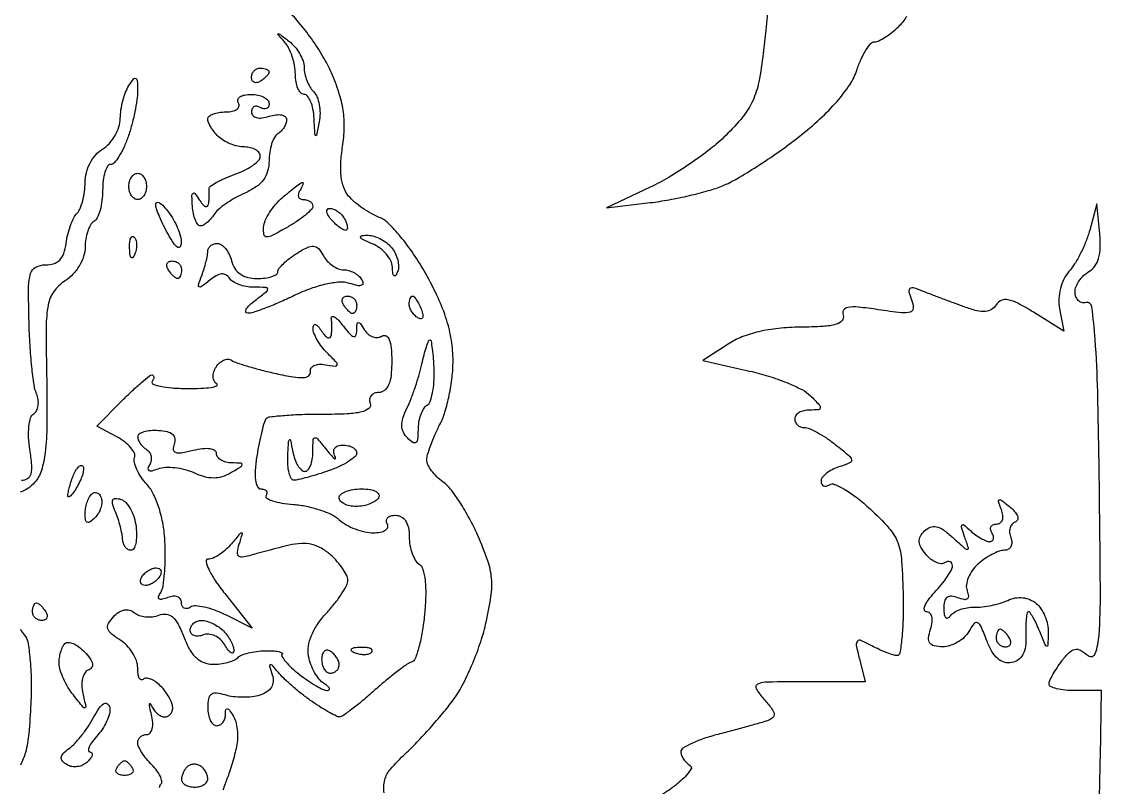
# Model space of a CAD drawing. Extents: x 0 to 102, y 0 to 135.
# Drawn here: x 91.09 to 101.52, y 102.45 to 109.84 of the extents above; entities that cross this region are included whole.
import ezdxf

# ---------------------------------------------------------------- set-up
doc = ezdxf.new("R2010")
doc.units = 0
doc.header["$MEASUREMENT"] = 0

msp = doc.modelspace()

# ---------------------------------------------------------------- linework, layer by layer
for points in [[(98.308387, 110.020351, -0.000467), (98.279284, 109.753225, -0.000788), (98.254309, 109.529214, -0.020296), (98.211866, 109.254339, -0.058758), (98.15302, 109.071362, -0.064239), (98.056469, 108.916276, -0.027951), (97.892324, 108.736879, -0.027957), (97.7446, 108.607842, -0.015625), (97.551797, 108.46702, -0.01555), (97.34737, 108.336425, -0.024325), (97.1631, 108.238433), (96.7401, 108.039236), (97.1631, 108.089433, 0.015762), (97.34531, 108.116904, 0.011965), (97.543137, 108.158054, 0.012132), (97.727029, 108.205653, 0.027472), (97.862844, 108.252548, 0.034654), (98.000289, 108.320078, 0.011118), (98.194469, 108.43865, 0.011032), (98.405378, 108.580629, 0.012124), (98.603163, 108.727522, 0.020339), (98.803073, 108.897182, 0.027709), (98.967799, 109.066724, 0.03152), (99.089956, 109.226559, 0.067797), (99.15783, 109.36559, -0.024964), (99.198672, 109.471299, -0.035117), (99.246127, 109.560522, -0.037888), (99.29325, 109.62451, -0.218453), (99.330498, 109.6416, 0.113551), (99.371779, 109.651097, 0.028212), (99.432739, 109.68509, 0.027386), (99.499846, 109.732982, 0.024478), (99.563996, 109.78965, 0.059147), (99.641551, 109.885525, 0.009374)], [(94.594534, 102.395137, -0.102901), (94.600109, 102.519869, -0.118537), (94.654977, 102.623806, -0.024383), (94.800401, 102.773645, 0.014465), (94.91055, 102.882724, 0.008263), (95.037467, 103.020384, 0.008248), (95.16068, 103.163214, 0.013541), (95.2596, 103.288531, 0.039786), (95.348068, 103.429136, 0.019336), (95.439181, 103.62097, 0.019042), (95.519115, 103.829114, 0.026027), (95.57394, 104.022285, 0.017275), (95.62552, 104.290546, 0.061119), (95.631352, 104.465502, 0.062799), (95.59465, 104.634221, 0.01893), (95.497724, 104.878674, 0.019909), (95.417682, 105.042218, 0.020259), (95.325313, 105.197903, 0.020525), (95.234265, 105.326241, 0.07452), (95.162234, 105.395247, -0.039357), (95.102417, 105.445006, -0.040777), (95.051906, 105.502976, -0.044222), (95.017048, 105.560233, -0.116431), (95.006321, 105.606747, -0.07122), (95.014357, 105.660881, -0.016135), (95.043813, 105.749227, -0.016395), (95.084806, 105.849843, -0.015266), (95.133221, 105.95002, 0.047203), (95.181753, 106.069308, 0.02232), (95.222476, 106.230526, 0.021891), (95.250353, 106.404356, 0.028818), (95.2596, 106.564652, 0.040132), (95.243779, 106.761441, 0.036214), (95.19663, 106.960266, 0.031972), (95.114772, 107.17184, 0.020184), (94.994013, 107.407557, 0.020995), (94.87897, 107.592781, 0.02364), (94.752969, 107.760244, 0.023795), (94.633489, 107.891123, 0.105387), (94.546387, 107.947362, -0.036844), (94.46843, 107.983775, -0.024372), (94.384623, 108.036243, -0.024549), (94.307753, 108.095556, -0.042976), (94.251334, 108.152745, -0.086678), (94.204737, 108.234166, -0.05656), (94.179587, 108.339733, -0.045175), (94.175562, 108.47128, -0.024721), (94.193146, 108.631772, 0.034522), (94.209342, 108.812156, 0.04281), (94.198392, 108.980294, 0.040403), (94.158012, 109.151691, 0.026091), (94.085314, 109.34234, 0.030371), (94.003472, 109.500625, 0.019983), (93.891429, 109.672435, 0.020123), (93.768501, 109.831455, 0.036179), (93.653692, 109.949703, 0.034013)], [(91.09264, 105.4116, 0.14347), (91.15113, 105.428736, 0.185594), (91.183975, 105.473427, 0.088647), (91.191596, 105.557923, 0.018501), (91.17314, 105.70615, -0.028814), (91.161055, 105.822765, -0.03799), (91.164291, 105.92957, -0.041953), (91.180487, 106.013744, -0.187987), (91.210138, 106.053107, 0.138385), (91.238151, 106.083651, 0.08235), (91.252975, 106.131096, 0.071336), (91.252753, 106.187764, 0.062073), (91.23689, 106.245007, -0.063193), (91.213461, 106.330293, -0.009535), (91.191715, 106.506459, -0.010567), (91.174317, 106.716582, -0.008957), (91.164613, 106.939174, -0.00671), (91.160551, 107.271253, -0.069775), (91.179626, 107.406117, -0.205641), (91.230054, 107.467785, -0.127537), (91.322641, 107.489074, 0.080087), (91.402495, 107.499686, 0.127826), (91.460991, 107.535248, 0.110053), (91.500376, 107.599334, 0.049732), (91.523214, 107.6958, -0.027536), (91.539752, 107.782666, -0.026109), (91.565957, 107.868781, -0.027055), (91.597224, 107.942383, -0.077909), (91.628964, 107.98767, 0.094865), (91.658768, 108.033395, 0.03335), (91.683653, 108.108037, 0.031684), (91.70069, 108.195779, 0.03212), (91.7064, 108.28457, -0.064999), (91.718555, 108.377673, -0.056041), (91.754398, 108.46965, -0.057188), (91.80877, 108.549499, -0.075263), (91.8756, 108.606767, 0.070329), (91.94043, 108.661225, 0.052069), (91.995478, 108.737099, 0.052577), (92.033113, 108.821703, 0.076816), (92.046095, 108.902067, -0.036163), (92.052589, 108.983965, -0.026487), (92.071101, 109.073272, -0.026969), (92.097842, 109.156392, -0.052182), (92.1294, 109.2186, -0.018868), (92.17442, 109.282813, -0.384825), (92.195874, 109.28687, -0.247399), (92.209825, 109.263485, -0.011392), (92.212705, 109.167774, -0.037577), (92.206815, 109.08108, -0.0151), (92.186337, 108.963993, -0.014842), (92.15659, 108.838655, -0.018182), (92.121124, 108.723624, -0.023911), (92.079983, 108.621583, -0.033702), (92.03311, 108.535462, -0.035716), (91.987183, 108.473417, -0.218946), (91.951924, 108.4572, 0.267405), (91.922539, 108.440275, 0.057058), (91.89802, 108.384113, 0.045397), (91.881144, 108.30372, 0.029054), (91.8756, 108.208393, -0.031397), (91.869372, 108.109315, -0.037109), (91.850749, 108.017314, -0.040338), (91.82362, 107.94403, -0.146547), (91.791, 107.9073, 0.126539), (91.75849, 107.873469, 0.046607), (91.731251, 107.81257, 0.042479), (91.712652, 107.737393, 0.039429), (91.7064, 107.658237, -0.080642), (91.692429, 107.572176, -0.054343), (91.650817, 107.481551, -0.052451), (91.58846, 107.398468, -0.060602), (91.512855, 107.334644, 0.091371), (91.404979, 107.231645, 0.111417), (91.350185, 107.103606, 0.045748), (91.330386, 106.886678, 0.004733), (91.335462, 106.373164, -0.006985), (91.337773, 105.943697, -0.027386), (91.321, 105.679279, -0.045644), (91.283917, 105.504724, -0.107152), (91.218713, 105.389254, -0.060866), (91.154181, 105.332463, -0.06651), (91.079699, 105.294883, -0.071226)], [(101.500742, 102.349885, 0.005437), (101.511024, 102.7467), (101.520562, 103.3812), (101.266481, 103.3812, -0.02359), (101.169294, 103.385788, -0.038241), (101.087827, 103.399838, -0.045318), (101.030142, 103.420101, -0.305175), (101.015091, 103.44465, -0.097952), (101.023378, 103.478864, -0.018356), (101.052701, 103.536639, -0.019011), (101.09261, 103.602563, -0.016384), (101.139346, 103.668703, -0.032079), (101.209193, 103.749627, -0.149388), (101.262737, 103.778741, -0.176552), (101.318157, 103.770475, -0.048829), (101.392208, 103.72034, 0.52072), (101.461657, 103.73937, 0.069588), (101.498404, 103.916794, 0.017928), (101.510718, 104.335247, 0.001632), (101.500602, 105.378637, 0.00259), (101.484524, 106.264939, 0.012558), (101.460168, 106.76744, 0.01338), (101.428282, 107.084264, 0.434967), (101.37195, 107.12475, -0.117745), (101.331656, 107.126242, -0.124055), (101.297264, 107.145855, -0.113863), (101.274247, 107.181068, -0.088272), (101.2662, 107.226296, -0.092683), (101.276007, 107.278748, -0.056198), (101.305362, 107.334867, -0.05373), (101.348529, 107.385951, -0.062995), (101.399519, 107.423601, 0.11054), (101.456738, 107.474848, 0.084625), (101.493479, 107.550642, 0.063703), (101.509624, 107.653778, 0.030923), (101.505111, 107.787355), (101.477385, 108.0765), (101.407501, 107.8227, -0.028156), (101.37118, 107.714901, -0.021184), (101.319742, 107.600835, -0.021576), (101.26201, 107.497419, -0.045313), (101.20688, 107.423814, 0.069799), (101.157501, 107.350709, 0.052456), (101.124191, 107.25942, 0.051113), (101.109955, 107.160482, 0.057478), (101.117063, 107.064662), (101.157985, 106.850595), (100.865087, 107.031616, 0.016068), (100.714533, 107.118106, 0.072572), (100.619369, 107.152243, 0.148976), (100.554176, 107.145948, 0.157585), (100.505279, 107.104375, -0.113043), (100.459724, 107.058207, -0.125513), (100.400316, 107.038701, -0.079634), (100.317529, 107.04629, -0.024142), (100.196635, 107.083504, -0.002101), (100.092174, 107.121765, -0.001601), (99.978106, 107.164505, -0.001619), (99.871458, 107.20525, -0.003804), (99.792163, 107.236534, 0.02182), (99.706165, 107.266931, 0.250651), (99.672132, 107.260207, 0.293076), (99.662177, 107.229592, 0.027656), (99.687507, 107.150817, -0.08933), (99.702621, 107.071464, -0.336123), (99.6743, 107.033306, -0.100752), (99.590281, 107.026319, -0.007747), (99.364501, 107.056608, 0.010732), (99.17166, 107.081307, 0.065877), (99.07169, 107.078743, 0.218916), (99.030342, 107.051164, 0.233402), (99.025847, 107.002928, -0.281035), (99.016377, 106.951555, -0.143132), (98.958543, 106.915597, -0.054186), (98.83368, 106.894979, -0.011503), (98.613056, 106.887832, 0.023499), (98.401473, 106.875894, 0.031583), (98.212206, 106.844087, 0.035433), (98.048848, 106.793469, 0.052229), (97.915462, 106.724758), (97.673094, 106.565952), (98.123809, 106.464442, -0.020191), (98.306424, 106.415491, -0.020871), (98.482449, 106.352428, -0.021134), (98.629691, 106.285255, -0.078945), (98.711791, 106.225666, -0.008471), (98.794489, 106.140117, -0.204795), (98.805561, 106.10955, -0.374373), (98.788279, 106.091832, -0.020358), (98.704029, 106.0884, 0.056395), (98.648554, 106.082123, 0.075828), (98.601602, 106.063549, 0.095027), (98.570123, 106.036075, 0.167478), (98.559, 106.0038, 0.108426), (98.566082, 105.971524, 0.099692), (98.586144, 105.944051, 0.095483), (98.616128, 105.92563, 0.090382), (98.651406, 105.9192, -0.102511), (98.700013, 105.909129, -0.02232), (98.777374, 105.871449, -0.02237), (98.864573, 105.818869, -0.019796), (98.950471, 105.756642, -0.007485), (99.082735, 105.64936, -0.181154), (99.10579, 105.608709, -0.345446), (99.088433, 105.577514, -0.022632), (98.984965, 105.539441, 0.041491), (98.919084, 105.51234, 0.051139), (98.863373, 105.476206, 0.059747), (98.825048, 105.436986, 0.165105), (98.8128, 105.400906, 0.114399), (98.819275, 105.372977, 0.184886), (98.836913, 105.35656, 0.156889), (98.863508, 105.354625, 0.07891), (98.894888, 105.367748, -0.246523), (98.944591, 105.371241, -0.030871), (99.043839, 105.320205, -0.030573), (99.162062, 105.239703, -0.020724), (99.286681, 105.134658, -0.025102), (99.468835, 104.950077, -0.092405), (99.553385, 104.810393, -0.073447), (99.59171, 104.633529, -0.012245), (99.606442, 104.285183, -0.01145), (99.605332, 104.068311, -0.018961), (99.593273, 103.885701, -0.013558), (99.574414, 103.742527, -0.368778), (99.547488, 103.719565, -0.075761), (99.510049, 103.72529, -0.015922), (99.447314, 103.747117, -0.016347), (99.375478, 103.777434, -0.01484), (99.303381, 103.813308, 0.017315), (99.198579, 103.864811, 0.319396), (99.164235, 103.857986, 0.243677), (99.153383, 103.820001, 0.011538), (99.183654, 103.686408), (99.239024, 103.4658), (98.6744, 103.4658, 0.003311), (98.29818, 103.463308, 0.093228), (98.202787, 103.444054, 0.458397), (98.187449, 103.398695, 0.050547), (98.261304, 103.298364, -0.018666), (98.33629, 103.209017, -0.124927), (98.359347, 103.156307, -0.263511), (98.345874, 103.119573, -0.094301), (98.295566, 103.091041, -0.012121), (98.228684, 103.070086, -0.002365), (98.107129, 103.035834, -0.00251), (97.965003, 102.997278, -0.002322), (97.81875, 102.959116, 0.018686), (97.680985, 102.91831, 0.028169), (97.564818, 102.871688, 0.027101), (97.478781, 102.825556, 0.26186), (97.4592, 102.790732, 0.096599), (97.465685, 102.75748, 0.052628), (97.485344, 102.720654, 0.049683), (97.514157, 102.686083, 0.055842), (97.548201, 102.65938, -0.417663), (97.556829, 102.621846, -0.053008), (97.499579, 102.549769, -0.037468), (97.396708, 102.459775, -0.019666), (97.256768, 102.36311, 0.028956)], [(92.425652, 102.447267, -0.194995), (92.438548, 102.477748, 0.242811), (92.447719, 102.506477, 0.068077), (92.433198, 102.552868, 0.052308), (92.399834, 102.608049, 0.03428), (92.350971, 102.664114, -0.026114), (92.298546, 102.722322, -0.028718), (92.254235, 102.783927, -0.029856), (92.222917, 102.840388, -0.112151), (92.214, 102.879643, -0.114196), (92.220934, 102.909609, -0.10034), (92.240526, 102.935124, -0.093774), (92.269819, 102.952246, -0.085699), (92.304301, 102.9582, 0.224855), (92.335652, 102.97305, 0.1164), (92.355102, 103.012873, 0.075562), (92.359496, 103.074018, 0.041038), (92.347382, 103.14855, -0.008651), (92.331688, 103.216851, -0.056184), (92.3283, 103.251921, -0.690019), (92.335117, 103.254385, -0.069893), (92.348731, 103.23315, 0.055667), (92.373071, 103.192706, 0.055064), (92.405813, 103.158464, 0.060161), (92.4416, 103.13514, 0.114857), (92.47485, 103.1274, 0.116135), (92.504431, 103.134365, 0.100491), (92.52962, 103.154026, 0.093175), (92.546528, 103.183427, 0.084219), (92.5524, 103.218043, 0.093238), (92.544324, 103.260976, 0.035258), (92.518082, 103.316378, 0.033416), (92.480279, 103.37412, 0.034748), (92.435571, 103.425514, 0.042888), (92.387002, 103.466397, 0.062574), (92.337677, 103.49264, 0.082124), (92.295116, 103.501272, 0.208343), (92.266371, 103.489971, -0.285638), (92.246726, 103.485394, -0.20296), (92.229384, 103.500851, -0.080257), (92.217607, 103.541477, -0.030504), (92.214, 103.60055, 0.088524), (92.201471, 103.670761, 0.05296), (92.163803, 103.746982, 0.050885), (92.108483, 103.817312, 0.061168), (92.043116, 103.870218, -0.030079), (91.95765, 103.931025, -0.1551), (91.926004, 103.978855, -0.202005), (91.932107, 104.028684, -0.056004), (91.979666, 104.093584, -0.05994), (92.031166, 104.13756, -0.09942), (92.083836, 104.159138, -0.115891), (92.134939, 104.157088, -0.103813), (92.182127, 104.132656, 0.091136), (92.228875, 104.106944, 0.055582), (92.290676, 104.093769, 0.053292), (92.357203, 104.094267, 0.063192), (92.418212, 104.10921, -0.118836), (92.489736, 104.118549, -0.153852), (92.550029, 104.092199, -0.095355), (92.60414, 104.022953, -0.028074), (92.658982, 103.899169, 0.037997), (92.714246, 103.780824, 0.074909), (92.777922, 103.69918, 0.094081), (92.851891, 103.651636, 0.09621), (92.937548, 103.635, 0.03196), (93.010669, 103.639679, 0.032097), (93.082492, 103.653638, 0.033857), (93.143226, 103.674024, 0.098849), (93.17982, 103.69845, -0.103693), (93.217647, 103.723178, -0.030827), (93.283747, 103.744403, -0.029475), (93.362837, 103.759625, -0.027983), (93.444557, 103.765787, -0.016627), (93.51937, 103.764743, -0.036649), (93.576083, 103.757878, -0.071233), (93.607516, 103.746902, -0.507341), (93.609606, 103.733406, 0.351421), (93.607053, 103.710193, 0.034139), (93.642984, 103.661388, 0.031573), (93.699779, 103.602345, 0.018793), (93.774163, 103.539169, 0.016208), (93.856276, 103.478782, 0.01981), (93.936927, 103.427984, 0.018684), (94.006973, 103.391062, 0.117008), (94.046244, 103.382495, 0.192613), (94.062733, 103.389442, 0.329673), (94.064922, 103.403495, 0.102874), (94.046711, 103.42568, 0.028234), (94.009768, 103.452163, -0.085495), (93.965802, 103.491994, -0.039112), (93.922848, 103.556712, -0.03724), (93.887217, 103.633726, -0.042181), (93.865152, 103.712063, -0.084192), (93.863005, 103.80846, -0.061257), (93.891466, 103.912069, -0.052865), (93.949719, 104.019701, -0.036506), (94.036333, 104.127981, 0.019078), (94.115991, 104.220746, 0.02296), (94.18328, 104.313923, 0.022465), (94.23198, 104.396166, 0.12304), (94.2444, 104.445874, 0.117222), (94.233473, 104.491841, 0.032745), (94.195699, 104.555984, 0.031126), (94.142062, 104.625105, 0.028277), (94.078609, 104.689415, 0.05342), (93.988962, 104.754617, 0.073387), (93.896364, 104.791128, 0.070617), (93.794436, 104.800127, 0.045373), (93.676759, 104.783109, 0.002937), (93.575576, 104.758329, 0.002341), (93.466709, 104.730446, 0.002366), (93.366111, 104.703669, 0.005959), (93.293182, 104.68295, -0.043022), (93.222647, 104.668452, -0.243246), (93.187842, 104.681572, -0.226026), (93.176861, 104.718573, -0.037725), (93.194339, 104.792718, 0.00415), (93.225137, 104.892773, 0.47868), (93.218328, 104.902671, 0.241334), (93.202314, 104.895932, 0.002432), (93.12103, 104.79825, -0.037647), (93.066708, 104.7416, -0.037564), (93.004467, 104.69369, -0.040187), (92.943795, 104.660497, -0.105455), (92.895515, 104.6502, 0.47365), (92.875375, 104.625603, 0.062642), (92.899995, 104.552222, 0.037267), (92.962014, 104.444735, 0.018008), (93.056153, 104.316657), (93.320325, 103.983113), (93.06434, 104.110815, 0.02771), (92.960054, 104.155811, 0.034148), (92.858383, 104.18545, 0.036453), (92.772274, 104.197806, 0.157078), (92.722677, 104.185566, -0.092111), (92.68998, 104.172889, -0.170655), (92.662168, 104.177146, -0.17492), (92.643594, 104.197712, -0.097352), (92.637, 104.231258, 0.154208), (92.626424, 104.264734, 0.152806), (92.598502, 104.286205, 0.114179), (92.556022, 104.291538, 0.066075), (92.505706, 104.27952, -0.030211), (92.449947, 104.261904, -0.219064), (92.423019, 104.266964, -0.335046), (92.416404, 104.287818, -0.053595), (92.436079, 104.328917, 0.099544), (92.458875, 104.390385, 0.017747), (92.473768, 104.512642, 0.018561), (92.480904, 104.659324, 0.015804), (92.477787, 104.814252, 0.029658), (92.459086, 104.982012, 0.033154), (92.420968, 105.140104, 0.036216), (92.368021, 105.274505, 0.072251), (92.304383, 105.369154, -0.034676), (92.248122, 105.440627, -0.041238), (92.205843, 105.515315, -0.045843), (92.181969, 105.582578, -0.152153), (92.184407, 105.628917, 0.198334), (92.182837, 105.671288, 0.068062), (92.149329, 105.724198, 0.054885), (92.092046, 105.778716, 0.039927), (92.01799, 105.82631), (91.818102, 105.933287), (92.064859, 106.180043, -0.007703), (92.162367, 106.274593, -0.011344), (92.251111, 106.354315, -0.006802), (92.327247, 106.417874, -0.172172), (92.352401, 106.4268, -0.213932), (92.364478, 106.421384, -0.177195), (92.369714, 106.408162, -0.099351), (92.366163, 106.387692, -0.045693), (92.354068, 106.36335, 0.470275), (92.362471, 106.338552, 0.041125), (92.435389, 106.317369, 0.03121), (92.546278, 106.301956, 0.016247), (92.685836, 106.295921, 0.012022), (92.82302, 106.297747, 0.028454), (92.924715, 106.307361, 0.06487), (92.976931, 106.322415, 0.605481), (92.978226, 106.340453, -0.141994), (92.953445, 106.36786, -0.101609), (92.943142, 106.408127, -0.085109), (92.948958, 106.455626, -0.065576), (92.970407, 106.503321, -0.068464), (93.003434, 106.543314, -0.084869), (93.043905, 106.56951, -0.099832), (93.085302, 106.578166, -0.141099), (93.121365, 106.56806, 0.057673), (93.17186, 106.544389, 0.00832), (93.280564, 106.509988, 0.009343), (93.411101, 106.473696, 0.007868), (93.550583, 106.440042, 0.013008), (93.715363, 106.407496, 0.055605), (93.815257, 106.401707, 0.143442), (93.866361, 106.419678, 0.290831), (93.88161, 106.457671, -0.185457), (93.887914, 106.491855, -0.144943), (93.916169, 106.517335, -0.098884), (93.964185, 106.529534, -0.055746), (94.024408, 106.525935, 0.010998), (94.122623, 106.511183, 0.396779), (94.139611, 106.523527, 0.241486), (94.13208, 106.549053, 0.006145), (94.045558, 106.637727, -0.032616), (93.992247, 106.698488, -0.032761), (93.947376, 106.765579, -0.034624), (93.916324, 106.829088, -0.099964), (93.907295, 106.876993, -0.112778), (93.914358, 106.906156, -0.371875), (93.931205, 106.91321, -0.142569), (93.957219, 106.895461, -0.028778), (93.9906, 106.8498, 0.034696), (94.022955, 106.806624, 0.108616), (94.051842, 106.785028, 0.27554), (94.072182, 106.787319, 0.199574), (94.083923, 106.8075, 0.020784), (94.087453, 106.846021, 0.012352), (94.088611, 106.8921, 0.012352), (94.087491, 106.93818, 0.020788), (94.083993, 106.9767, -0.360869), (94.093046, 106.991122, -0.232989), (94.113689, 106.988209, -0.058542), (94.152227, 106.954752, -0.019088), (94.200875, 106.89708, 0.016415), (94.262985, 106.822646, 0.132439), (94.299908, 106.798495, 0.402599), (94.321828, 106.809072, 0.086487), (94.330295, 106.85478, -0.015535), (94.33303, 106.920329, -0.372757), (94.34508, 106.932356, -0.2646), (94.363291, 106.923637, -0.010582), (94.405437, 106.860111, 0.078477), (94.440742, 106.819959, 0.089711), (94.48522, 106.794847, 0.099558), (94.531788, 106.788447, 0.123544), (94.573341, 106.801654, -0.261889), (94.613085, 106.803297, -0.184672), (94.643726, 106.769372, -0.072383), (94.662174, 106.688714, -0.020087), (94.6674, 106.558693, -0.025068), (94.660528, 106.421703, -0.072906), (94.637523, 106.330005, -0.124602), (94.598272, 106.277208, -0.172579), (94.543155, 106.2576, 0.090209), (94.498825, 106.249536, 0.136178), (94.467316, 106.226536, 0.147626), (94.453717, 106.192131, 0.112817), (94.459452, 106.15185, -0.32566), (94.44638, 106.103407, -0.113495), (94.377494, 106.07, -0.045876), (94.237377, 106.051135, -0.010538), (93.99852, 106.0461, 0.007863), (93.803377, 106.043031, 0.011583), (93.632234, 106.033674, 0.006998), (93.490459, 106.020626, 0.174758), (93.455785, 106.0038, 0.121404), (93.437195, 105.97217, 0.010354), (93.411985, 105.880733, 0.013221), (93.386744, 105.768845, 0.009856), (93.364622, 105.64425, 0.020718), (93.349307, 105.51118, 0.049087), (93.351792, 105.411589, 0.079746), (93.37012, 105.348372, 0.290114), (93.403853, 105.327, -0.075173), (93.435041, 105.322285, -0.151765), (93.455333, 105.308362, -0.186874), (93.4617, 105.287683, -0.120812), (93.453937, 105.26355, 0.41547), (93.460172, 105.237608, 0.058534), (93.51556, 105.212175, 0.039482), (93.604803, 105.190846, 0.020562), (93.71855, 105.177758, -0.033236), (93.844999, 105.159952, -0.029129), (93.973815, 105.125052, -0.03025), (94.086581, 105.079579, -0.073074), (94.161117, 105.029708, 0.056132), (94.228077, 104.981558, 0.036231), (94.314645, 104.940927, 0.036201), (94.406304, 104.91317, 0.055475), (94.488704, 104.904, 0.043457), (94.557623, 104.910001, 0.095655), (94.606827, 104.928772, 0.174801), (94.628806, 104.956542, 0.222827), (94.6251, 104.9886, -0.139169), (94.615968, 105.020718, -0.191142), (94.626917, 105.048349, -0.138808), (94.658039, 105.067002, -0.066118), (94.704707, 105.0732, -0.128876), (94.759848, 105.058747, -0.12305), (94.801942, 105.018935, -0.093543), (94.828058, 104.953896, -0.048862), (94.8366, 104.866693, 0.041785), (94.843575, 104.783372, 0.043804), (94.864303, 104.703726, 0.047961), (94.894693, 104.638837, 0.121436), (94.930907, 104.601901, -0.18837), (94.968369, 104.552091, -0.041072), (94.989075, 104.444646, -0.033585), (94.995128, 104.297543, -0.017446), (94.983937, 104.114034, -0.017444), (94.962042, 103.947437, -0.025245), (94.930223, 103.802455, -0.023086), (94.893931, 103.690197, -0.226298), (94.859044, 103.656581, 0.073839), (94.811607, 103.632535, 0.009022), (94.71752, 103.563267, 0.010531), (94.6083, 103.476074, 0.00851), (94.494677, 103.378055, -0.008323), (94.383442, 103.282023, -0.011955), (94.281551, 103.20103, -0.007851), (94.194529, 103.137312, -0.155309), (94.163387, 103.1274, -0.116026), (94.133263, 103.134486, -0.011179), (94.066249, 103.169749, -0.013742), (93.987474, 103.216354, -0.010435), (93.903674, 103.271568, -0.014599), (93.815336, 103.336335, -0.011289), (93.722852, 103.411803, -0.011448), (93.639656, 103.486242, -0.026738), (93.581844, 103.546518, 0.004091), (93.512076, 103.626184, 0.263878), (93.495244, 103.631899, 0.440574), (93.488149, 103.620383, 0.006239), (93.514077, 103.533581, -0.088697), (93.52228, 103.468719, -0.125176), (93.505131, 103.413315, -0.113896), (93.461886, 103.369254, -0.065243), (93.394083, 103.33753, -0.048188), (93.318637, 103.321368, -0.029716), (93.227932, 103.316345, -0.029645), (93.136806, 103.322128, -0.046204), (93.06, 103.3389, 0.044882), (92.975363, 103.357616, 0.189602), (92.925917, 103.345157, 0.193001), (92.89874, 103.30256, 0.04668), (92.8908, 103.217701, 0.046404), (92.897026, 103.150758, 0.066358), (92.915651, 103.094177, 0.086454), (92.943083, 103.055996, 0.196293), (92.9754, 103.0428, 0.123684), (93.007767, 103.050931, 0.099425), (93.035529, 103.073864, 0.089546), (93.05442, 103.108153, 0.07833), (93.061295, 103.14855, -0.036678), (93.065241, 103.194541, -0.404466), (93.078702, 103.204631, -0.206584), (93.099222, 103.192527, -0.01642), (93.135526, 103.139185, -0.075124), (93.160675, 103.082071, -0.038072), (93.175448, 103.004721, -0.036734), (93.178735, 102.920832, -0.045121), (93.169009, 102.843085, -0.010322), (93.150174, 102.764514, -0.007527), (93.126137, 102.677987, -0.00761), (93.100853, 102.59661, -0.016577), (93.078463, 102.5352, 0.010334), (93.057711, 102.480417, 0.008319), (93.037612, 102.420726, 0.008424)], [(91.084053, 103.973647, 0.115038), (91.118356, 103.918484, -0.155028), (91.152362, 103.852811, -0.018722), (91.174186, 103.68937, -0.020451), (91.185315, 103.48503, -0.014375), (91.181806, 103.254745, -0.011942), (91.162323, 102.968107, -0.040479), (91.130139, 102.783565, -0.065826), (91.081119, 102.66261, -0.123987)]]:
    msp.add_lwpolyline(points, format="xyb")
for points in [[(93.67335, 109.648311, -0.053934), (93.729994, 109.594953, -0.04495), (93.77791, 109.527501, -0.046883), (93.810656, 109.45687, -0.085312), (93.8214, 109.394361, 0.054934), (93.828129, 109.333297, 0.038685), (93.848355, 109.267174, 0.039129), (93.87801, 109.206158, 0.063782), (93.913163, 109.160677, -0.102947), (93.945635, 109.111138, -0.048213), (93.966825, 109.037088, -0.044953), (93.974704, 108.952156, -0.047546), (93.966984, 108.868807, -0.001991), (93.941995, 108.739825, -0.532546), (93.933158, 108.736122, -0.237868), (93.92544, 108.749546, -0.001319), (93.917521, 108.90135, 0.034421), (93.906931, 108.990451, 0.051217), (93.884533, 109.065659, 0.065198), (93.854692, 109.117535, 0.233768), (93.8214, 109.134, -0.213207), (93.789043, 109.148455, -0.080277), (93.761651, 109.191158, -0.061077), (93.743002, 109.254082, -0.041555), (93.7368, 109.32858, 0.04656), (93.729036, 109.411776, 0.034901), (93.705736, 109.500838, 0.035694), (93.671593, 109.582271, 0.065056), (93.63105, 109.64175, -0.002446), (93.568884, 109.712155, -0.591085), (93.571232, 109.718603, -0.201569), (93.584145, 109.715389, -0.00151)], [(93.3984, 109.3878, -0.042167), (93.430789, 109.385064, -0.061769), (93.458149, 109.376841, -0.081139), (93.476701, 109.364759, -0.210953), (93.483, 109.350493, -0.151918), (93.477455, 109.332665, -0.038439), (93.458149, 109.308786, -0.035638), (93.430783, 109.283657, -0.029505), (93.3984, 109.2609, -0.082592), (93.366074, 109.247659, -0.161196), (93.338651, 109.250291, -0.182303), (93.320423, 109.268179, -0.108972), (93.3138, 109.298207, -0.093332), (93.32024, 109.332407, -0.09642), (93.338651, 109.361482, -0.099167), (93.36612, 109.380942, -0.105053)], [(93.308807, 109.134, -0.04946), (93.375466, 109.12739, -0.069454), (93.431831, 109.107682, -0.089624), (93.469768, 109.078613, -0.186677), (93.483, 109.044407, -0.108972), (93.476377, 109.014379, -0.182303), (93.458149, 108.996491, -0.161196), (93.430726, 108.993859, -0.082592), (93.3984, 109.0071, 0.089492), (93.366103, 109.019815, 0.168281), (93.338651, 109.016034, 0.177017), (93.32034, 108.996381, 0.10025), (93.3138, 108.964092, 0.185633), (93.326845, 108.930166, 0.150007), (93.360584, 108.909996, 0.093994), (93.414368, 108.90711, 0.0434), (93.483, 108.9225, -0.04454), (93.547829, 108.936882, -0.078651), (93.602497, 108.935368, -0.121375), (93.638579, 108.918984, -0.229663), (93.6522, 108.890894, -0.084642), (93.645977, 108.854395, -0.053427), (93.627349, 108.815286, -0.05187), (93.599962, 108.779626, -0.064755), (93.5676, 108.7533, 0.131392), (93.535067, 108.718791, 0.045219), (93.507851, 108.655179, 0.041198), (93.489246, 108.576268, 0.037317), (93.483, 108.492693, -0.069698), (93.468937, 108.3923, -0.091436), (93.427859, 108.309535, -0.082367), (93.356087, 108.24086, -0.046346), (93.25035, 108.182218, 0.024962), (93.156325, 108.135204, 0.023998), (93.066168, 108.078483, 0.02473), (92.991719, 108.020823, 0.075333), (92.950046, 107.972531, -0.038136), (92.919551, 107.931385, -0.041482), (92.883938, 107.896587, -0.045458), (92.848682, 107.872465, -0.127993), (92.819999, 107.865, -0.243839), (92.795013, 107.877956, -0.057398), (92.771746, 107.920602, -0.046429), (92.753357, 107.981781, -0.03101), (92.743348, 108.054283, -0.009696), (92.73785, 108.152722, -0.212144), (92.748349, 108.178879, -0.450889), (92.767313, 108.177432, -0.020914), (92.80865, 108.117733, 0.034752), (92.840065, 108.074942, 0.110972), (92.868162, 108.053715, 0.282003), (92.888023, 108.056186, 0.193449), (92.899523, 108.0765, 0.014862), (92.903303, 108.112994, 0.011681), (92.905296, 108.152709, 0.011852), (92.90541, 108.18974, 0.02832), (92.90329, 108.217136, -0.269767), (92.91438, 108.243877, -0.029562), (92.971788, 108.282447, -0.029736), (93.051317, 108.323148, -0.019538), (93.147071, 108.360785, 0.029556), (93.243302, 108.400851, 0.039754), (93.324572, 108.448806, 0.044701), (93.381928, 108.497302, 0.197395), (93.3984, 108.537399, 0.167192), (93.38672, 108.571352, 0.095097), (93.353668, 108.600256, 0.075925), (93.304368, 108.619796, 0.056509), (93.24612, 108.6264, -0.056383), (93.180377, 108.633837, -0.038823), (93.108751, 108.656221, -0.039117), (93.042305, 108.689034, -0.062206), (92.99232, 108.72792, -0.030136), (92.953468, 108.771761, -0.031128), (92.920621, 108.8195, -0.032763), (92.897632, 108.864211, -0.102712), (92.8908, 108.89712, -0.231089), (92.90346, 108.92305, -0.073081), (92.941969, 108.944919, -0.055713), (92.998283, 108.959856, -0.037007), (93.064993, 108.9648, 0.047867), (93.128069, 108.970852, 0.104212), (93.172658, 108.989651, 0.181468), (93.191858, 109.017411, 0.202618), (93.1869, 109.0494, -0.202618), (93.181942, 109.081389, -0.181468), (93.201142, 109.109149, -0.104212), (93.245731, 109.127948, -0.047867)], [(92.214, 108.3726, -0.148195), (92.246263, 108.362823, -0.098894), (92.273749, 108.335323, -0.082425), (92.292281, 108.294214, -0.064853), (92.2986, 108.2457, -0.064853), (92.292281, 108.197186, -0.082425), (92.273749, 108.156077, -0.098894), (92.246263, 108.128577, -0.148195), (92.214, 108.1188, -0.148195), (92.181737, 108.128577, -0.098894), (92.154251, 108.156077, -0.082425), (92.135719, 108.197186, -0.064853), (92.1294, 108.2457, -0.064853), (92.135719, 108.294214, -0.082425), (92.154251, 108.335323, -0.098894), (92.181737, 108.362823, -0.148195)], [(93.805243, 108.285185, -0.45038), (93.811197, 108.279759, -0.073822), (93.808347, 108.262322, -0.041345), (93.797337, 108.23569, -0.019728), (93.7791, 108.2034, 0.082592), (93.765859, 108.171074, 0.161196), (93.768491, 108.143651, 0.182303), (93.786379, 108.125423, 0.108972), (93.816407, 108.1188, -0.069175), (93.85061, 108.114045, -0.085905), (93.879525, 108.100162, -0.100915), (93.898756, 108.079544, -0.140384), (93.905465, 108.05535, -0.196171), (93.891954, 108.023019, -0.02384), (93.833957, 107.970079, -0.025407), (93.755569, 107.911548, -0.018354), (93.662785, 107.854166, -0.007347), (93.513741, 107.772265, -0.122553), (93.459362, 107.758733, -0.370266), (93.43359, 107.78085, -0.056319), (93.430669, 107.854166, -0.08617), (93.446423, 107.917281, -0.037038), (93.487456, 107.994104, -0.035237), (93.544411, 108.071396, -0.039011), (93.6099, 108.137135, -0.006215), (93.676626, 108.192985, -0.008983), (93.737077, 108.240535, -0.005318), (93.788754, 108.278842, -0.130741)], [(92.512791, 107.99688, -0.034856), (92.56011, 107.924319, -0.02992), (92.599633, 107.84216, -0.031046), (92.626453, 107.76295, -0.071906), (92.634002, 107.70078, -0.13115), (92.623084, 107.663311, -0.422087), (92.600392, 107.658054, -0.103151), (92.563104, 107.694701, -0.017296), (92.5101, 107.7804, -0.015526), (92.463795, 107.867578, -0.017168), (92.424621, 107.954623, -0.016765), (92.396387, 108.030781, -0.079634), (92.388888, 108.0765, -0.34494), (92.400925, 108.091987, -0.207124), (92.425158, 108.088009, -0.065097), (92.464977, 108.05439, -0.023019)], [(94.066872, 108.0342, -0.09137), (94.102713, 108.027595, -0.053114), (94.141831, 108.007695, -0.050715), (94.178096, 107.978485, -0.059523), (94.205579, 107.943971, -0.035542), (94.224754, 107.907364, -0.048561), (94.236261, 107.871982, -0.058346), (94.239223, 107.842703, -0.201491), (94.231721, 107.825604, -0.297152), (94.213347, 107.822222, -0.045304), (94.178757, 107.840502, -0.03842), (94.136964, 107.872506, -0.023968), (94.093015, 107.915833, -0.036357), (94.056813, 107.961346, -0.09576), (94.040337, 107.99943, -0.218285), (94.045533, 108.023514, -0.236389)], [(92.180512, 107.757487, -0.126455), (92.196861, 107.729829, -0.060344), (92.203558, 107.688772, -0.05415), (92.200392, 107.641603, -0.051402), (92.187191, 107.595338, -0.054073), (92.168448, 107.560087, -0.470617), (92.15303, 107.558628, -0.168741), (92.141074, 107.583311, -0.018894), (92.136079, 107.64645, -0.028489), (92.137009, 107.705347, -0.077125), (92.146376, 107.745954, -0.208169), (92.161997, 107.761397, -0.296942)], [(94.424391, 107.775038, -0.077525), (94.484644, 107.768028, -0.046948), (94.551879, 107.742383, -0.045779), (94.615475, 107.703418, -0.059288), (94.665039, 107.656344, -0.057911), (94.701176, 107.600829, -0.052952), (94.72494, 107.536831, -0.056498), (94.733543, 107.474357, -0.10183), (94.724377, 107.423694, -0.044876), (94.705625, 107.386928, -0.454792), (94.690653, 107.384576, -0.19057), (94.678989, 107.406115, -0.018857), (94.674079, 107.465876, 0.106342), (94.657489, 107.529218, 0.061619), (94.613447, 107.594837, 0.057415), (94.550337, 107.65268, 0.061325), (94.47705, 107.693164, -0.012615), (94.394172, 107.728931, -0.142603), (94.367474, 107.752156, -0.518195), (94.373976, 107.768218, -0.047797)], [(92.98332, 107.6958, -0.156018), (93.021985, 107.683434, -0.068086), (93.06166, 107.646098, -0.057927), (93.096308, 107.591329, -0.048178), (93.120087, 107.5266, 0.082332), (93.152329, 107.454417, 0.096222), (93.204833, 107.400939, 0.089464), (93.27685, 107.368409, 0.061532), (93.365967, 107.3574, 0.030204), (93.443215, 107.362071, 0.046959), (93.50837, 107.376273, 0.059636), (93.55371, 107.396936, 0.261759), (93.5676, 107.42165, -0.169594), (93.578728, 107.453515, -0.031225), (93.621087, 107.500429, -0.030384), (93.679966, 107.551367, -0.023556), (93.749683, 107.599612, -0.023382), (93.852748, 107.657465, -0.138273), (93.91291, 107.669031, -0.192824), (93.959466, 107.645625, -0.053495), (94.007687, 107.577663, 0.059648), (94.045468, 107.525776, 0.052829), (94.095881, 107.481851, 0.055864), (94.150681, 107.451946, 0.09729), (94.201311, 107.442, -0.069983), (94.250627, 107.435064, -0.052686), (94.301443, 107.414486, -0.053377), (94.346062, 107.384178, -0.078634), (94.376902, 107.348336, -0.109876), (94.389581, 107.311879, -0.357292), (94.376734, 107.291857, -0.133387), (94.335772, 107.289857, -0.022731), (94.259649, 107.31026, 0.093844), (94.164524, 107.321749, 0.037569), (94.034152, 107.303104, 0.03315), (93.883854, 107.259326, 0.025098), (93.725565, 107.192424, -0.009579), (93.581541, 107.126211, -0.012062), (93.445663, 107.070734, -0.010245), (93.330525, 107.029613, -0.088345), (93.27676, 107.021691, -0.310995), (93.259049, 107.034684, -0.219646), (93.261536, 107.060077, -0.072802), (93.29398, 107.100578, -0.025631), (93.35112, 107.148591, 0.005018), (93.460051, 107.232714, 0.26402), (93.469678, 107.256341, 0.368279), (93.453459, 107.271024, 0.007495), (93.334962, 107.2728, -0.044853), (93.261897, 107.279368, -0.045373), (93.191467, 107.298858, -0.049441), (93.133641, 107.327469, -0.115245), (93.099761, 107.361508, 0.129804), (93.066856, 107.392724, 0.154137), (93.025009, 107.40099, 0.103647), (92.972914, 107.383877, 0.039614), (92.909729, 107.340358, -0.008781), (92.831185, 107.278799, -0.302984), (92.808822, 107.277482, -0.353452), (92.801485, 107.296871, -0.010289), (92.83266, 107.385469, 0.014589), (92.854916, 107.450499, 0.013921), (92.873721, 107.517735, 0.014007), (92.887, 107.578, 0.04725), (92.8908, 107.618119, -0.118354), (92.897913, 107.647748, -0.100623), (92.917978, 107.672981, -0.092477), (92.947985, 107.689924, -0.08258)], [(92.547407, 107.5266, -0.093332), (92.581607, 107.52016, -0.09642), (92.610682, 107.501749, -0.099167), (92.630142, 107.47428, -0.105053), (92.637, 107.442, -0.042167), (92.634264, 107.409611, -0.061769), (92.626041, 107.382251, -0.081139), (92.613959, 107.363699, -0.210953), (92.599693, 107.3574, -0.151918), (92.581865, 107.362945, -0.038439), (92.557986, 107.382251, -0.035638), (92.532857, 107.409617, -0.029505), (92.5101, 107.442, -0.082592), (92.496859, 107.474326, -0.161196), (92.499491, 107.501749, -0.182303), (92.517379, 107.519977, -0.108972)], [(94.239407, 107.1882, -0.093332), (94.273607, 107.18176, -0.09642), (94.302682, 107.163349, -0.099167), (94.322142, 107.13588, -0.105053), (94.329, 107.1036, -0.042167), (94.326264, 107.071211, -0.061769), (94.318041, 107.043851, -0.081139), (94.305959, 107.025299, -0.210953), (94.291693, 107.019, -0.151918), (94.273865, 107.024545, -0.038439), (94.249986, 107.043851, -0.035638), (94.224857, 107.071217, -0.029505), (94.2021, 107.1036, -0.082592), (94.188859, 107.135926, -0.161196), (94.191491, 107.163349, -0.182303), (94.209379, 107.181577, -0.108972)], [(94.869849, 107.1882, -0.2252), (94.885677, 107.18069, -0.029412), (94.90813, 107.149632, -0.029555), (94.931759, 107.107199, -0.020646), (94.95348, 107.056906, -0.036408), (94.96831, 107.007857, -0.155351), (94.965673, 106.977755, -0.32948), (94.948774, 106.967657, -0.1144), (94.920231, 106.977299, -0.061454), (94.888241, 107.002974, -0.051183), (94.861167, 107.037187, -0.053277), (94.842734, 107.074324, -0.088797), (94.8366, 107.108593, -0.039867), (94.839034, 107.139075, -0.059132), (94.846367, 107.164815, -0.077771), (94.857125, 107.182328, -0.219607)], [(95.036004, 106.7652, -0.367955), (95.047137, 106.755724, -0.007862), (95.058292, 106.679197, -0.014234), (95.067829, 106.584676, -0.00863), (95.073991, 106.472423, -0.026537), (95.072198, 106.356622, -0.033772), (95.057707, 106.250781, -0.035906), (95.034085, 106.167177, -0.169103), (95.003099, 106.129031, 0.122273), (94.971646, 106.096845, 0.047747), (94.945258, 106.040077, 0.043588), (94.927257, 105.97033, 0.041389), (94.9212, 105.897287, -0.02134), (94.91741, 105.808535, -0.20318), (94.90005, 105.775691, -0.333673), (94.871075, 105.774545, -0.045236), (94.821389, 105.815971, -0.081216), (94.779755, 105.873882, -0.110116), (94.764372, 105.936231, -0.085461), (94.775499, 106.010889, -0.033374), (94.814808, 106.107841, 0.020338), (94.854178, 106.198116, 0.011067), (94.895483, 106.311823, 0.011011), (94.932436, 106.429495, 0.017137), (94.95853, 106.53255, -0.010378), (94.979833, 106.62173, -0.016558), (95.002117, 106.696859, -0.010601), (95.023396, 106.75651, -0.311237)], [(92.414708, 105.8891, 0.033387), (92.337816, 105.888636, 0.052706), (92.272958, 105.876961, 0.070423), (92.228427, 105.856859, 0.256981), (92.214, 105.830643, 0.099921), (92.220244, 105.799712, 0.052218), (92.239257, 105.765132, 0.048977), (92.267091, 105.732414, 0.053657), (92.29998, 105.706847, -0.107504), (92.328374, 105.679438, -0.09956), (92.343796, 105.641961, -0.095744), (92.343838, 105.600172, -0.091172), (92.328402, 105.560577, 0.077724), (92.3132, 105.524465, 0.360257), (92.322304, 105.505534, 0.173479), (92.353423, 105.502807, 0.027581), (92.412624, 105.521853, -0.080491), (92.481359, 105.536199, -0.038376), (92.571878, 105.53334, -0.036754), (92.668191, 105.515638, -0.043097), (92.755668, 105.484558, 0.039061), (92.857613, 105.447409, 0.067733), (92.94676, 105.4352, 0.0743), (93.030088, 105.44758, 0.057714), (93.114215, 105.484256, 0.005408), (93.211368, 105.542126, 0.235409), (93.223676, 105.561742, 0.425951), (93.212452, 105.574869, 0.01017), (93.12345, 105.578227, -0.056181), (93.066821, 105.585609, -0.074721), (93.01889, 105.605369, -0.093103), (92.986722, 105.633918, -0.166324), (92.9754, 105.667012, 0.259514), (92.958568, 105.697258, 0.106504), (92.91283, 105.713589, 0.064128), (92.841187, 105.713779, 0.030128), (92.74999, 105.696649, -0.01826), (92.637633, 105.672773, -0.12662), (92.582005, 105.677178, -0.309531), (92.561196, 105.705154, -0.101702), (92.569997, 105.758487, 0.125501), (92.576105, 105.810653, 0.186714), (92.554221, 105.850492, 0.120047), (92.501104, 105.876832, 0.040193)], [(93.711905, 105.68655, 0.037644), (93.731722, 105.613683, 0.051079), (93.760921, 105.552115, 0.061974), (93.794471, 105.509655, 0.197067), (93.827284, 105.4962, 0.216966), (93.8574, 105.509914, 0.078815), (93.882877, 105.550652, 0.059931), (93.900234, 105.610594, 0.040555), (93.906, 105.68157, -0.008106), (93.907969, 105.802989, -0.359619), (93.923608, 105.820718, -0.262047), (93.949204, 105.811227, -0.005444), (94.039174, 105.70272, 0.009606), (94.087874, 105.64497, 0.054429), (94.117492, 105.617804, 0.63907), (94.124952, 105.621916, 0.099966), (94.118781, 105.64425, -0.099592), (94.107088, 105.686443, -0.179211), (94.116982, 105.720482, -0.159211), (94.148043, 105.742541, -0.07558), (94.197107, 105.75, -0.055926), (94.247558, 105.744339, -0.075424), (94.290256, 105.72758, -0.094732), (94.318889, 105.702794, -0.168673), (94.329, 105.673676, -0.218946), (94.312783, 105.638417, -0.035716), (94.250738, 105.59249, -0.033702), (94.164617, 105.545617, -0.023911), (94.062576, 105.504476, -0.007679), (93.955293, 105.468915, -0.009214), (93.853271, 105.438882, -0.008109), (93.766723, 105.416632, -0.058924), (93.724176, 105.4116, -0.275654), (93.697287, 105.427643, -0.06024), (93.676727, 105.479941, -0.046697), (93.664528, 105.555104, -0.029273), (93.663721, 105.64425, -0.002047), (93.671213, 105.783953, -0.200802), (93.679729, 105.801405, -0.574721), (93.689579, 105.79811, -0.00362)], [(91.682306, 105.548494, -0.217548), (91.691758, 105.523152, -0.045448), (91.683903, 105.47517, -0.039963), (91.663616, 105.416516, -0.028467), (91.632127, 105.354495, -0.015998), (91.597399, 105.298942, -0.041459), (91.567963, 105.26206, -0.123862), (91.549249, 105.25012, -0.497549), (91.539773, 105.256631, -0.060438), (91.54207, 105.287107, -0.014282), (91.553451, 105.336937, -0.014497), (91.569947, 105.393853, -0.01383), (91.589951, 105.450629, -0.033338), (91.613019, 105.500524, -0.064271), (91.638841, 105.536083, -0.109577), (91.663013, 105.552481, -0.299281)], [(94.376293, 105.327, -0.035659), (94.457648, 105.32119, -0.083483), (94.515561, 105.302693, -0.1651), (94.542341, 105.274954, -0.253782), (94.5405, 105.2424, -0.111412), (94.508688, 105.209951, -0.050262), (94.455337, 105.182651, -0.046318), (94.390698, 105.164067, -0.046881), (94.324007, 105.1578, -0.049547), (94.26117, 105.164042, -0.069539), (94.208036, 105.182651, -0.089706), (94.172276, 105.210101, -0.186414), (94.1598, 105.2424, -0.230178), (94.175554, 105.274809, -0.073461), (94.223395, 105.302149, -0.055981), (94.293384, 105.320819, -0.037227)], [(91.862205, 105.240285, -0.099514), (91.867682, 105.196116, -0.059262), (91.857462, 105.143927, -0.055968), (91.834097, 105.092109, -0.062578), (91.800517, 105.048878, -0.034004), (91.754828, 105.009013, -0.258294), (91.72755, 105.005061, -0.271978), (91.710706, 105.025973, -0.036751), (91.7064, 105.08448, -0.041901), (91.710949, 105.138671, -0.036082), (91.724521, 105.194215, -0.037708), (91.744412, 105.243001, -0.080892), (91.768087, 105.275888, -0.120996), (91.794127, 105.291659, -0.167901), (91.821181, 105.290875, -0.142612), (91.845176, 105.272824, -0.080367)], [(92.052469, 105.226269, -0.132178), (92.100115, 105.195012, -0.056143), (92.144539, 105.132147, -0.050168), (92.179396, 105.050336, -0.046203), (92.198469, 104.960926, -0.031603), (92.203209, 104.874275, -0.05163), (92.195015, 104.801224, -0.07043), (92.176385, 104.751045, -0.275323), (92.149119, 104.7348, -0.135723), (92.119773, 104.742915, -0.095967), (92.094178, 104.765864, -0.083129), (92.076222, 104.800134, -0.069795), (92.068977, 104.84055, 0.039442), (92.062915, 104.892179, 0.015451), (92.046789, 104.962117, 0.015182), (92.024605, 105.037039, 0.018286), (91.999096, 105.105894, -0.025646), (91.972095, 105.182201, -0.178395), (91.974596, 105.221063, -0.311946), (91.999501, 105.236287, -0.065521)], [(100.63904, 105.151708, -0.040304), (100.687461, 105.104446, -0.09774), (100.712266, 105.061332, -0.185435), (100.710967, 105.028455, -0.213889), (100.688029, 105.007376, 0.139599), (100.657668, 104.986643, 0.105379), (100.638774, 104.950724, 0.089617), (100.634381, 104.904872, 0.07091), (100.645504, 104.856234, -0.08086), (100.655151, 104.809844, -0.12889), (100.646648, 104.770471, -0.151073), (100.621426, 104.744406, -0.126157), (100.583963, 104.7348, 0.088576), (100.532129, 104.725545, 0.032411), (100.463818, 104.695188, 0.030906), (100.391813, 104.651558, 0.032261), (100.326817, 104.599951, 0.055297), (100.273254, 104.539463, 0.057585), (100.235098, 104.469491, 0.064046), (100.217151, 104.400997, 0.124324), (100.223825, 104.345192, -0.056133), (100.237286, 104.293395, -0.274155), (100.226153, 104.266544, -0.217214), (100.194067, 104.259544, -0.038376), (100.133519, 104.277592, 0.067296), (100.071652, 104.292209, 0.191702), (100.029896, 104.280149, 0.176013), (100.005593, 104.241588, 0.055592), (99.998495, 104.172801, 0.033899), (100.002855, 104.115568, 0.149999), (100.017126, 104.085377, 0.343004), (100.037656, 104.081841, 0.116272), (100.061945, 104.103221, -0.10434), (100.097918, 104.136422, -0.048806), (100.155545, 104.163543, -0.045418), (100.223968, 104.181129, -0.047725), (100.2933, 104.185672, 0.036168), (100.369237, 104.18889, 0.022079), (100.457876, 104.203085, 0.022079), (100.544918, 104.225043, 0.036165), (100.615958, 104.252072, -0.064205), (100.688042, 104.274973, -0.071563), (100.760899, 104.277634, -0.073483), (100.82994, 104.259778, -0.073366), (100.890908, 104.222712, -0.075248), (100.93704, 104.17094, -0.046415), (100.975136, 104.098629, -0.045455), (101.000126, 104.018208, -0.060125), (101.007038, 103.941891, -0.003316), (101.002576, 103.819417, -0.43868), (100.992292, 103.810739, -0.269731), (100.978478, 103.821302, -0.002228), (100.925164, 103.95225, 0.014141), (100.893422, 104.025189, 0.021255), (100.861308, 104.086685, 0.017173), (100.831963, 104.13369, 0.249586), (100.815225, 104.1426, 0.363255), (100.802498, 104.131948, 0.018566), (100.794423, 104.074617, 0.022467), (100.790093, 103.999899, 0.01355), (100.791349, 103.911168, -0.04197), (100.786865, 103.806097, -0.090811), (100.762463, 103.7293, -0.117957), (100.71771, 103.678644, -0.10582), (100.653096, 103.651212, -0.120085), (100.583038, 103.654605, -0.109178), (100.519579, 103.689678, -0.081775), (100.463313, 103.75852, -0.039695), (100.414498, 103.861494, 0.010919), (100.358845, 103.998767, 0.172224), (100.325038, 104.035194, 0.363698), (100.290637, 104.027643, 0.036734), (100.240847, 103.95225, -0.077205), (100.1965, 103.895616, -0.056026), (100.132189, 103.84769, -0.055954), (100.058735, 103.815177, -0.076377), (99.987295, 103.8042, -0.049329), (99.905228, 103.812316, -0.194568), (99.863627, 103.839661, -0.185712), (99.851617, 103.889226, -0.044486), (99.8703, 103.9734, 0.043585), (99.885526, 104.041419, 0.091418), (99.882869, 104.095351, 0.145604), (99.86332, 104.129437, 0.192551), (99.830405, 104.1426, -0.363978), (99.810639, 104.159186, -0.145344), (99.814973, 104.196988, -0.061256), (99.849505, 104.256581, -0.025626), (99.909304, 104.327752, 0.018242), (99.975347, 104.404039, 0.022291), (100.031129, 104.480148, 0.021524), (100.071676, 104.547049, 0.126121), (100.0818, 104.586545, 0.120889), (100.075833, 104.610866, 0.187344), (100.059765, 104.624935, 0.151886), (100.035476, 104.626085, 0.074997), (100.006786, 104.613824, -0.169682), (99.970105, 104.605721, -0.077375), (99.922223, 104.619138, -0.063388), (99.870938, 104.650882, -0.049345), (99.824251, 104.697017, -0.043261), (99.777758, 104.764072, -0.117653), (99.761585, 104.819159, -0.139065), (99.77319, 104.86986, -0.071123), (99.812666, 104.922506, -0.105301), (99.867903, 104.958347, -0.149054), (99.925997, 104.962409, -0.098092), (99.994302, 104.931768, -0.029591), (100.083442, 104.860214, 0.002757), (100.202733, 104.753448, 0.196984), (100.227271, 104.74489, 0.492619), (100.23657, 104.758427, 0.006907), (100.199889, 104.866443, -0.008739), (100.169566, 104.956828, -0.272526), (100.174646, 104.978934, -0.396683), (100.193289, 104.980006, -0.012546), (100.255469, 104.92515, 0.028687), (100.304442, 104.884678, 0.029457), (100.357309, 104.850464, 0.030821), (100.406471, 104.826481, 0.098376), (100.442113, 104.8194, 0.145335), (100.465412, 104.826318, 0.191549), (100.478079, 104.844251, 0.134746), (100.47722, 104.871599, 0.063658), (100.4625, 104.904, -0.093667), (100.450099, 104.93628, -0.171987), (100.45455, 104.963749, -0.173661), (100.475243, 104.982105, -0.095723), (100.508858, 104.9886, 0.155066), (100.543201, 104.999513, 0.161312), (100.564288, 105.028099, 0.113498), (100.568293, 105.072648, 0.057574), (100.554215, 105.127466, -0.012478), (100.526354, 105.205864, -0.425426), (100.534705, 105.221597, -0.240274), (100.558068, 105.217025, -0.006969)], [(92.393186, 104.5656, -0.117858), (92.42123, 104.558896, -0.186277), (92.437576, 104.540749, -0.154201), (92.43919, 104.51335, -0.076764), (92.4255, 104.481, -0.064269), (92.399227, 104.448638, -0.051777), (92.363722, 104.421251, -0.053414), (92.324842, 104.402621, -0.085235), (92.288614, 104.3964, -0.117858), (92.26057, 104.403104, -0.186277), (92.244224, 104.421251, -0.154201), (92.24261, 104.44865, -0.076764), (92.2563, 104.481, -0.064269), (92.282573, 104.513362, -0.051777), (92.318078, 104.540749, -0.053414), (92.356958, 104.559379, -0.085235)], [(91.236107, 104.2272, -0.151918), (91.253935, 104.221655, -0.038439), (91.277814, 104.202349, -0.035638), (91.302943, 104.174983, -0.029505), (91.3257, 104.1426, -0.082592), (91.338941, 104.110274, -0.161196), (91.336309, 104.082851, -0.182303), (91.318421, 104.064623, -0.108972), (91.288393, 104.058, -0.093332), (91.254193, 104.06444, -0.09642), (91.225118, 104.082851, -0.099167), (91.205658, 104.11032, -0.105053), (91.1988, 104.1426, -0.042167), (91.201536, 104.174989, -0.061769), (91.209759, 104.202349, -0.081139), (91.221841, 104.220901, -0.210953)], [(92.83158, 104.058, -0.073375), (92.881049, 104.050701, -0.038655), (92.939075, 104.028179, -0.037433), (92.996126, 103.995335, -0.047088), (93.04308, 103.95648, -0.040066), (93.081738, 103.911075, -0.036477), (93.114023, 103.858688, -0.038452), (93.13586, 103.807396, -0.088883), (93.142027, 103.76613, -0.212097), (93.132874, 103.747033, -0.330341), (93.115458, 103.745851, -0.092808), (93.087898, 103.771809, -0.025611), (93.05519, 103.821836, 0.074854), (93.013579, 103.873583, 0.077815), (92.959082, 103.909976, 0.084625), (92.900332, 103.925896, 0.116063), (92.846263, 103.918535, -0.066355), (92.798573, 103.907173, -0.113878), (92.75822, 103.91226, -0.152238), (92.73166, 103.932633, -0.154794), (92.7216, 103.964349, -0.116688), (92.730052, 104.000071, -0.100528), (92.753907, 104.03049, -0.093002), (92.789579, 104.05091, -0.083806)], [(100.542107, 103.9734, 0.210953), (100.527841, 103.967101, 0.081139), (100.515759, 103.948549, 0.061769), (100.507536, 103.921189, 0.042167), (100.5048, 103.8888, 0.105053), (100.511658, 103.85652, 0.099167), (100.531118, 103.829051, 0.09642), (100.560193, 103.81064, 0.093332), (100.594393, 103.8042, 0.108972), (100.624421, 103.810823, 0.182303), (100.642309, 103.829051, 0.161196), (100.644941, 103.856474, 0.082592), (100.6317, 103.8888, 0.029505), (100.608943, 103.921183, 0.035638), (100.583814, 103.948549, 0.038439), (100.559935, 103.967855, 0.151918)], [(91.701364, 103.753771, -0.030737), (91.755704, 103.68895, -0.10999), (91.777476, 103.639816, -0.208348), (91.769706, 103.603858, -0.148345), (91.736531, 103.5785, 0.166905), (91.702815, 103.550739, 0.079635), (91.681081, 103.498201, 0.065281), (91.67403, 103.429944, 0.051031), (91.683654, 103.355994, -0.003491), (91.712812, 103.228247, -0.423477), (91.704468, 103.215615, -0.275257), (91.686706, 103.222125, -0.002405), (91.592763, 103.3389, -0.032998), (91.540978, 103.41352, -0.028749), (91.496783, 103.497745, -0.029825), (91.465714, 103.578781, -0.071722), (91.455291, 103.64205, -0.039555), (91.458572, 103.697619, -0.035992), (91.47055, 103.753811, -0.037911), (91.48877, 103.802551, -0.088194), (91.511014, 103.834414, -0.218054), (91.543189, 103.846378, -0.082023), (91.591025, 103.834821, -0.061617), (91.646569, 103.802737, -0.041219)], [(94.0752, 103.7619, 0.139169), (94.043082, 103.771032, 0.191142), (94.015451, 103.760083, 0.138808), (93.996798, 103.728961, 0.066118), (93.9906, 103.682293, 0.062283), (93.996906, 103.631862, 0.080552), (94.015451, 103.589144, 0.097988), (94.042935, 103.560554, 0.153634), (94.0752, 103.5504, 0.092995), (94.107495, 103.556459, 0.096318), (94.134949, 103.573785, 0.099231), (94.153323, 103.599633, 0.105429), (94.1598, 103.630007, 0.089642), (94.153599, 103.664319, 0.053229), (94.134949, 103.701589, 0.051032), (94.107561, 103.735995, 0.06081)], [(94.36425, 103.797521, 0.018894), (94.301111, 103.792526, 0.168741), (94.276428, 103.78057, 0.470617), (94.277887, 103.765152, 0.054073), (94.313137, 103.746409, 0.051402), (94.359403, 103.733208, 0.05415), (94.406572, 103.730042, 0.060344), (94.447629, 103.736739, 0.126455), (94.475287, 103.753088, 0.296942), (94.479197, 103.771603, 0.208169), (94.463754, 103.787224, 0.077125), (94.423147, 103.796591, 0.028489)], [(91.940757, 103.228029, -0.12792), (91.944396, 103.174036, -0.04994), (91.923073, 103.101781, -0.045208), (91.883037, 103.024335, -0.042049), (91.82887, 102.953305, 0.022886), (91.776781, 102.890167, 0.052292), (91.745102, 102.837265, 0.115404), (91.738001, 102.803156, 0.407048), (91.752508, 102.789, -0.217324), (91.771181, 102.780482, -0.240089), (91.775936, 102.761344, -0.10302), (91.761942, 102.731072, -0.036781), (91.730691, 102.694851, -0.084515), (91.686833, 102.663754, -0.075513), (91.633418, 102.647383, -0.077518), (91.578885, 102.647823, -0.098006), (91.531755, 102.665465, -0.064031), (91.48687, 102.701871, -0.227455), (91.475729, 102.736161, -0.168418), (91.494691, 102.773784, -0.033725), (91.552865, 102.823064, 0.047563), (91.609079, 102.873415, 0.020067), (91.674855, 102.950691, 0.019638), (91.739019, 103.039479, 0.024221), (91.791356, 103.127175, -0.024448), (91.841821, 103.211644, -0.097706), (91.884101, 103.254195, -0.272903), (91.916548, 103.256175, -0.196776)], [(92.0871, 102.7044, -0.148655), (92.102449, 102.699733, -0.039602), (92.122721, 102.683691, -0.036533), (92.143931, 102.660884, -0.030643), (92.162986, 102.6339, -0.156081), (92.169637, 102.607173, -0.191391), (92.158667, 102.584109, -0.128073), (92.129707, 102.568518, -0.059847), (92.0871, 102.5634, -0.059847), (92.044493, 102.568518, -0.128073), (92.015533, 102.584109, -0.191391), (92.004563, 102.607173, -0.156081), (92.011214, 102.6339, -0.030643), (92.030269, 102.660884, -0.036533), (92.051479, 102.683691, -0.039602), (92.071751, 102.699733, -0.148655)], [(92.818, 102.654807, 0.081757), (92.786114, 102.66793, 0.074868), (92.750693, 102.670692, 0.077739), (92.717256, 102.662975, 0.101199), (92.6911, 102.6457, 0.055296), (92.670387, 102.619818, 0.038722), (92.652892, 102.586783, 0.039128), (92.640939, 102.552045, 0.063383), (92.637, 102.5211, 0.17482), (92.646703, 102.494198, 0.093122), (92.674277, 102.471309, 0.073362), (92.715351, 102.455819, 0.053595), (92.7639, 102.4506, 0.06085), (92.812426, 102.456528, 0.079459), (92.853523, 102.473985, 0.097386), (92.881037, 102.499845, 0.156819), (92.8908, 102.530207, 0.079017), (92.885428, 102.563991, 0.05339), (92.869415, 102.599646, 0.052641), (92.84585, 102.631699, 0.069632)]]:
    msp.add_lwpolyline(points, format="xyb", close=True)

doc.saveas('drawing.dxf')
